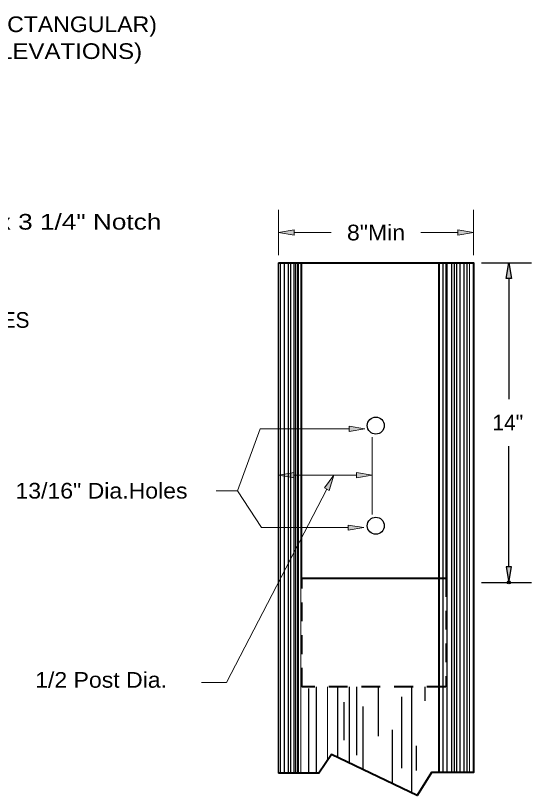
# Model space of a CAD drawing. Extents: x 0.5 to 35.9, y 24.1 to 46.1.
# Drawn here: x 10.7 to 14.4, y 33.32 to 38.92 of the extents above; entities that cross this region are included whole.
import ezdxf

# ---------------------------------------------------------------- set-up
doc = ezdxf.new("R2010")
doc.units = 0
doc.header["$LTSCALE"] = 0.045
doc.header["$PDMODE"] = 32
doc.header["$PDSIZE"] = 0.0225
doc.linetypes.add('MEDIUM_DASHED', pattern=[4.5, 3, -1.5])
for name, color, linetype, lineweight in [('1', 7, 'Continuous', 25), ('2', 7, 'Continuous', 13), ('3', 7, 'Continuous', 25)]:
    doc.layers.add(name, color=color, linetype=linetype, lineweight=lineweight)

msp = doc.modelspace()

# ---------------------------------------------------------------- hatches: boundary and pattern name
at = {"layer": '1'}
for points in [[(12.69942, 37.3455), (12.69942, 37.383), (12.58692, 37.36425), (12.58692, 37.36425)], [(13.876, 37.3455), (13.876, 37.383), (13.9885, 37.36425), (13.9885, 37.36425)], [(14.26058, 37.03383), (14.22308, 37.03383), (14.24183, 37.14633), (14.24183, 37.14633)], [(12.69942, 35.60233), (12.69942, 35.63983), (12.58692, 35.62108), (12.58692, 35.62108)], [(13.14658, 35.60233), (13.14658, 35.63983), (13.25908, 35.62108), (13.25908, 35.62108)], [(14.26058, 34.9645), (14.22308, 34.9645), (14.24183, 34.852), (14.24183, 34.852)]]:
    msp.add_hatch(color=256, dxfattribs=at).paths.add_polyline_path(points)
at = {"layer": '2'}
for points in [[(13.09533, 35.97308), (13.09533, 35.93558), (13.20783, 35.95433), (13.20783, 35.95433)], [(12.91725, 35.52983), (12.9505, 35.51258), (12.98558, 35.62108), (12.98558, 35.62108)], [(13.08683, 35.26383), (13.08683, 35.22633), (13.19933, 35.24508), (13.19933, 35.24508)]]:
    msp.add_hatch(color=256, dxfattribs=at).paths.add_polyline_path(points)

# ---------------------------------------------------------------- linework, layer by layer
at = {"layer": '1', "lineweight": 13}
for p, q in [((12.58692, 37.20258), (12.58692, 37.52625)), ((13.9885, 37.20258), (13.9885, 37.52625)), ((12.69942, 37.36425), (12.96625, 37.36425)), ((13.876, 37.36425), (13.60917, 37.36425)), ((12.74633, 37.14633), (12.74633, 33.48533)), ((12.7545, 34.88275), (12.7545, 37.14633)), ((13.95983, 37.14633), (13.95983, 33.48533)), ((12.58692, 35.66883), (12.58692, 35.78308)), ((13.25908, 35.66883), (13.25908, 35.78308)), ((12.69942, 35.62108), (12.923, 35.62108)), ((13.14658, 35.62108), (12.923, 35.62108)), ((12.93833, 34.10225), (12.93833, 33.57317))]:
    msp.add_line(p, q, dxfattribs=at)
at = {"layer": '1'}
for p, q in [((12.58692, 33.48125), (12.58692, 37.14633)), ((12.59925, 37.14633), (12.59925, 33.48533)), ((12.62783, 37.14633), (12.62783, 33.48533)), ((12.65633, 37.14633), (12.65633, 33.48533)), ((12.67275, 37.14633), (12.67275, 33.48533)), ((12.69725, 37.14633), (12.69725, 33.48533)), ((12.70958, 37.14633), (12.70958, 33.48533)), ((13.76783, 37.14633), (13.76783, 33.48533)), ((13.78825, 37.14633), (13.78825, 34.88275)), ((13.79642, 37.14633), (13.79642, 33.48533)), ((13.82917, 37.14633), (13.82917, 33.48533)), ((13.84958, 37.14633), (13.84958, 33.48533)), ((13.86592, 37.14633), (13.86592, 33.48533)), ((13.89042, 37.14633), (13.89042, 33.48533)), ((13.919, 37.14633), (13.919, 33.48533)), ((13.9395, 37.14633), (13.9395, 33.48533)), ((14.04475, 37.14633), (14.40383, 37.14633)), ((14.24183, 37.03383), (14.24183, 36.16792)), ((14.24183, 34.9645), (14.24183, 35.83042)), ((14.04475, 34.852), (14.40383, 34.852)), ((12.8035, 34.09008), (12.8035, 33.48125)), ((12.85658, 34.10225), (12.85658, 33.48125)), ((13.01183, 34.10225), (13.01183, 33.59467)), ((13.09358, 34.10225), (13.09358, 33.55567)), ((13.14675, 34.10225), (13.14675, 33.612)), ((13.30208, 34.10225), (13.30208, 33.74683)), ((13.54308, 34.10225), (13.54308, 33.34142)), ((13.63708, 34.10225), (13.63708, 34.00017)), ((13.47367, 33.518), (13.47367, 34.02875)), ((13.05683, 33.992), (13.05683, 33.71825)), ((13.19175, 33.95933), (13.19175, 33.509)), ((13.40417, 33.79175), (13.40417, 33.40767)), ((13.57583, 33.67742), (13.57583, 33.50167))]:
    msp.add_line(p, q, dxfattribs=at)
at = {"layer": '1', "lineweight": 40}
for p, q in [((12.72592, 37.14633), (12.72592, 33.48533)), ((13.73925, 37.14633), (13.73925, 33.48533)), ((12.7545, 34.88275), (13.78825, 34.88275))]:
    msp.add_line(p, q, dxfattribs=at)
at = {"layer": '1', "linetype": 'MEDIUM_DASHED', "lineweight": 13}
msp.add_line((13.78825, 34.88275), (13.78825, 34.10225), dxfattribs=at)
at = {"layer": '1', "lineweight": 13}
for points in [[(12.69942, 37.3455), (12.69942, 37.383), (12.58692, 37.36425), (12.58692, 37.36425)], [(13.876, 37.3455), (13.876, 37.383), (13.9885, 37.36425), (13.9885, 37.36425)], [(12.69942, 35.60233), (12.69942, 35.63983), (12.58692, 35.62108), (12.58692, 35.62108)], [(13.14658, 35.60233), (13.14658, 35.63983), (13.25908, 35.62108), (13.25908, 35.62108)]]:
    msp.add_lwpolyline(points, close=True, dxfattribs=at)
at = {"layer": '1', "lineweight": 40}
msp.add_lwpolyline([(12.58692, 37.14633), (13.9885, 37.14633), (13.9885, 33.48533), (13.68608, 33.48533), (13.584, 33.32192), (12.96692, 33.61608), (12.877, 33.48125), (12.58692, 33.48125)], dxfattribs=at)
at = {"layer": '1'}
for points in [[(14.26058, 37.03383), (14.22308, 37.03383), (14.24183, 37.14633), (14.24183, 37.14633)], [(14.26058, 34.9645), (14.22308, 34.9645), (14.24183, 34.852), (14.24183, 34.852)]]:
    msp.add_lwpolyline(points, close=True, dxfattribs=at)
at = {"layer": '1', "linetype": 'MEDIUM_DASHED', "lineweight": 40}
msp.add_lwpolyline([(13.78825, 34.10225), (12.7545, 34.10225), (12.7545, 34.88275)], dxfattribs=at)
at = {"layer": '1'}
for centre in [(13.28569, 35.97773), (13.28569, 35.25863)]:
    msp.add_circle(centre, 0.06129, dxfattribs=at)
at = {"layer": '2'}
msp.add_line((13.25908, 35.8945), (13.25908, 35.33908), dxfattribs=at)
for points in [[(13.09533, 35.95433), (12.45583, 35.95433), (12.29342, 35.51), (12.13967, 35.51)], [(12.93383, 35.52125), (12.21383, 34.13233), (12.03433, 34.13233)], [(13.08683, 35.24508), (12.46433, 35.24508), (12.29342, 35.51)]]:
    msp.add_lwpolyline(points, dxfattribs=at)
for points in [[(13.09533, 35.97308), (13.09533, 35.93558), (13.20783, 35.95433), (13.20783, 35.95433)], [(12.91725, 35.52983), (12.9505, 35.51258), (12.98558, 35.62108), (12.98558, 35.62108)], [(13.08683, 35.26383), (13.08683, 35.22633), (13.19933, 35.24508), (13.19933, 35.24508)]]:
    msp.add_lwpolyline(points, close=True, dxfattribs=at)
at = {"layer": '3', "lineweight": 13}
for p, q in [((13.9885, 37.36425), (13.98858, 37.36425)), ((12.58692, 37.14633), (12.587, 37.14633)), ((13.9885, 37.14633), (13.98858, 37.14633)), ((13.25908, 35.62108), (13.25917, 35.62108)), ((12.58692, 35.61258), (12.587, 35.61258)), ((13.25908, 35.61258), (13.25917, 35.61258))]:
    msp.add_line(p, q, dxfattribs=at)
at = {"layer": '3'}
for p, q in [((13.9885, 37.14633), (13.98858, 37.14633)), ((13.9885, 34.852), (13.98858, 34.852))]:
    msp.add_line(p, q, dxfattribs=at)
msp.add_point((14.24183, 34.852), dxfattribs=at)

# ---------------------------------------------------------------- texts
at = {"layer": '1', "width": 1.1}
msp.add_text('8"Min', height=0.1125, dxfattribs=at).set_placement((13.07875, 37.308))
at = {"layer": '1'}
for s, p in [('VARIES', (10.246, 36.67992)), ('14"', (14.124, 35.94292))]:
    msp.add_text(s, height=0.1125, dxfattribs=at).set_placement(p)
at = {"layer": '2'}
for s, width, p in [('WOOD GUARDRAIL POST (RECTANGULAR)', 1.1, (8.2655, 38.80367)), ('(BEAMS AT DIFFERENT ELEVATIONS)', 1.15, (8.46375, 38.61075)), ('3/4" x 3/4" x 3 1/4" Notch', 1.25, (9.66292, 37.385)), ('13/16" Dia.Holes', 1.1, (10.69692, 35.45375)), ('1/2 Post Dia.', 1.1, (10.83858, 34.09517))]:
    msp.add_text(s, height=0.1125, dxfattribs=dict(at, width=width)).set_placement(p)

doc.saveas('drawing.dxf')
